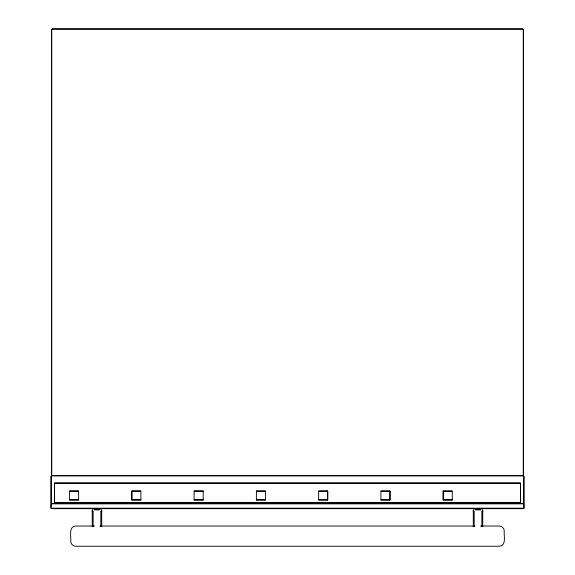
<?xml version="1.0" encoding="UTF-8"?>
<svg xmlns="http://www.w3.org/2000/svg" width="575" height="575" viewBox="0 0 575 575"><rect width="100%" height="100%" fill="white"/><g stroke="black" fill="none" stroke-linecap="round" stroke-linejoin="round"><path stroke-width="0.86" d="M91.921 511.074L93.136 508.976M131.84 491.1L131.84 499.919M131.862 491.136L131.862 499.891L140.925 499.891M203.183 499.919L203.183 491.1M256.364 491.136L265.427 491.072L256.436 491.072M265.456 499.919L265.427 491.136M318.708 491.1L327.664 491.064L318.672 491.072L318.643 499.919L327.664 499.919L327.692 491.136M327.721 499.919L327.721 491.1M380.973 491.072L389.929 491.1L380.938 491.072L380.916 499.919L389.929 499.919L389.994 491.1M389.994 499.919L390.001 491.136M452.202 499.919L443.174 499.891L443.181 491.1L452.23 491.072L452.266 499.891M472.973 511.074L474.188 508.976M523.732 508.674L524.22 508.192M78.588 499.955L69.632 499.955M140.853 499.955L131.898 499.955M203.126 499.955L194.17 499.955M265.391 499.955L256.436 499.955M327.664 499.955L318.708 499.955M389.929 499.955L380.973 499.955M452.23 499.948L443.246 499.955M52.174 28.858L522.826 28.858M52.174 29.153L522.826 29.153M51.671 475.604L523.329 475.604M51.671 475.906L523.329 475.906M54.704 483.022L520.296 483.022M54.704 483.129L520.296 483.129M78.588 491.064L69.632 491.064L78.617 491.072L78.653 499.891L69.632 499.919M140.853 491.064L131.898 491.064L140.889 491.072L140.889 499.891M443.246 491.072L452.202 491.1M194.17 499.919L203.126 499.919M256.364 499.891L265.391 499.919M54.704 502.636L520.296 502.636M54.704 502.744L520.296 502.744M51.922 503.369L523.077 503.369M51.922 503.851L523.077 503.851M51.922 508.192L523.077 508.192M51.922 508.674L523.077 508.674M94.35 508.976L99.604 508.976M475.396 508.976L480.65 508.976M94.35 509.867L99.604 509.867M475.396 509.867L480.65 509.867M94.48 526.032L75.627 526.032C68.188 526.801 71.336 536.612 70.775 541.398C70.833 544.008 73.025 546.2 75.627 546.25L499.373 546.25C506.812 545.481 503.664 535.67 504.225 530.883C504.167 528.281 501.975 526.089 499.373 526.032L480.52 526.032M99.87 526.032L475.13 526.032M481.864 508.976L483.079 511.074M100.812 508.976L102.027 511.074M50.78 508.192L51.268 508.674M194.098 499.891L194.134 491.136M69.561 499.891L69.597 491.136M524.22 504.505L524.22 507.538M524.033 476.308L524.033 503.916M523.739 476.308L523.732 507.538M523.523 29.555L523.523 475.698M523.228 29.555L523.228 475.698M520.562 483.28L520.562 502.485M520.454 483.28L520.454 502.485M482.756 511.074L482.756 526.779M481.864 511.074L481.864 526.779M474.188 511.074L474.188 526.779M473.297 511.074L473.297 526.779M443.21 491.136L443.21 499.891M256.4 491.136L256.4 499.891M101.703 511.074L101.703 526.779M100.812 511.074L100.812 526.779M93.136 511.074L93.136 526.779M92.244 511.074L92.244 526.779M54.546 483.28L54.546 502.485M54.438 483.28L54.438 502.485M51.772 29.555L51.772 475.698M51.477 29.555L51.477 475.698M51.261 476.308L51.268 507.538M50.967 476.308L50.967 503.916M50.78 504.505L50.78 507.538M194.17 491.064L203.155 491.072L194.17 491.064"/></g></svg>
